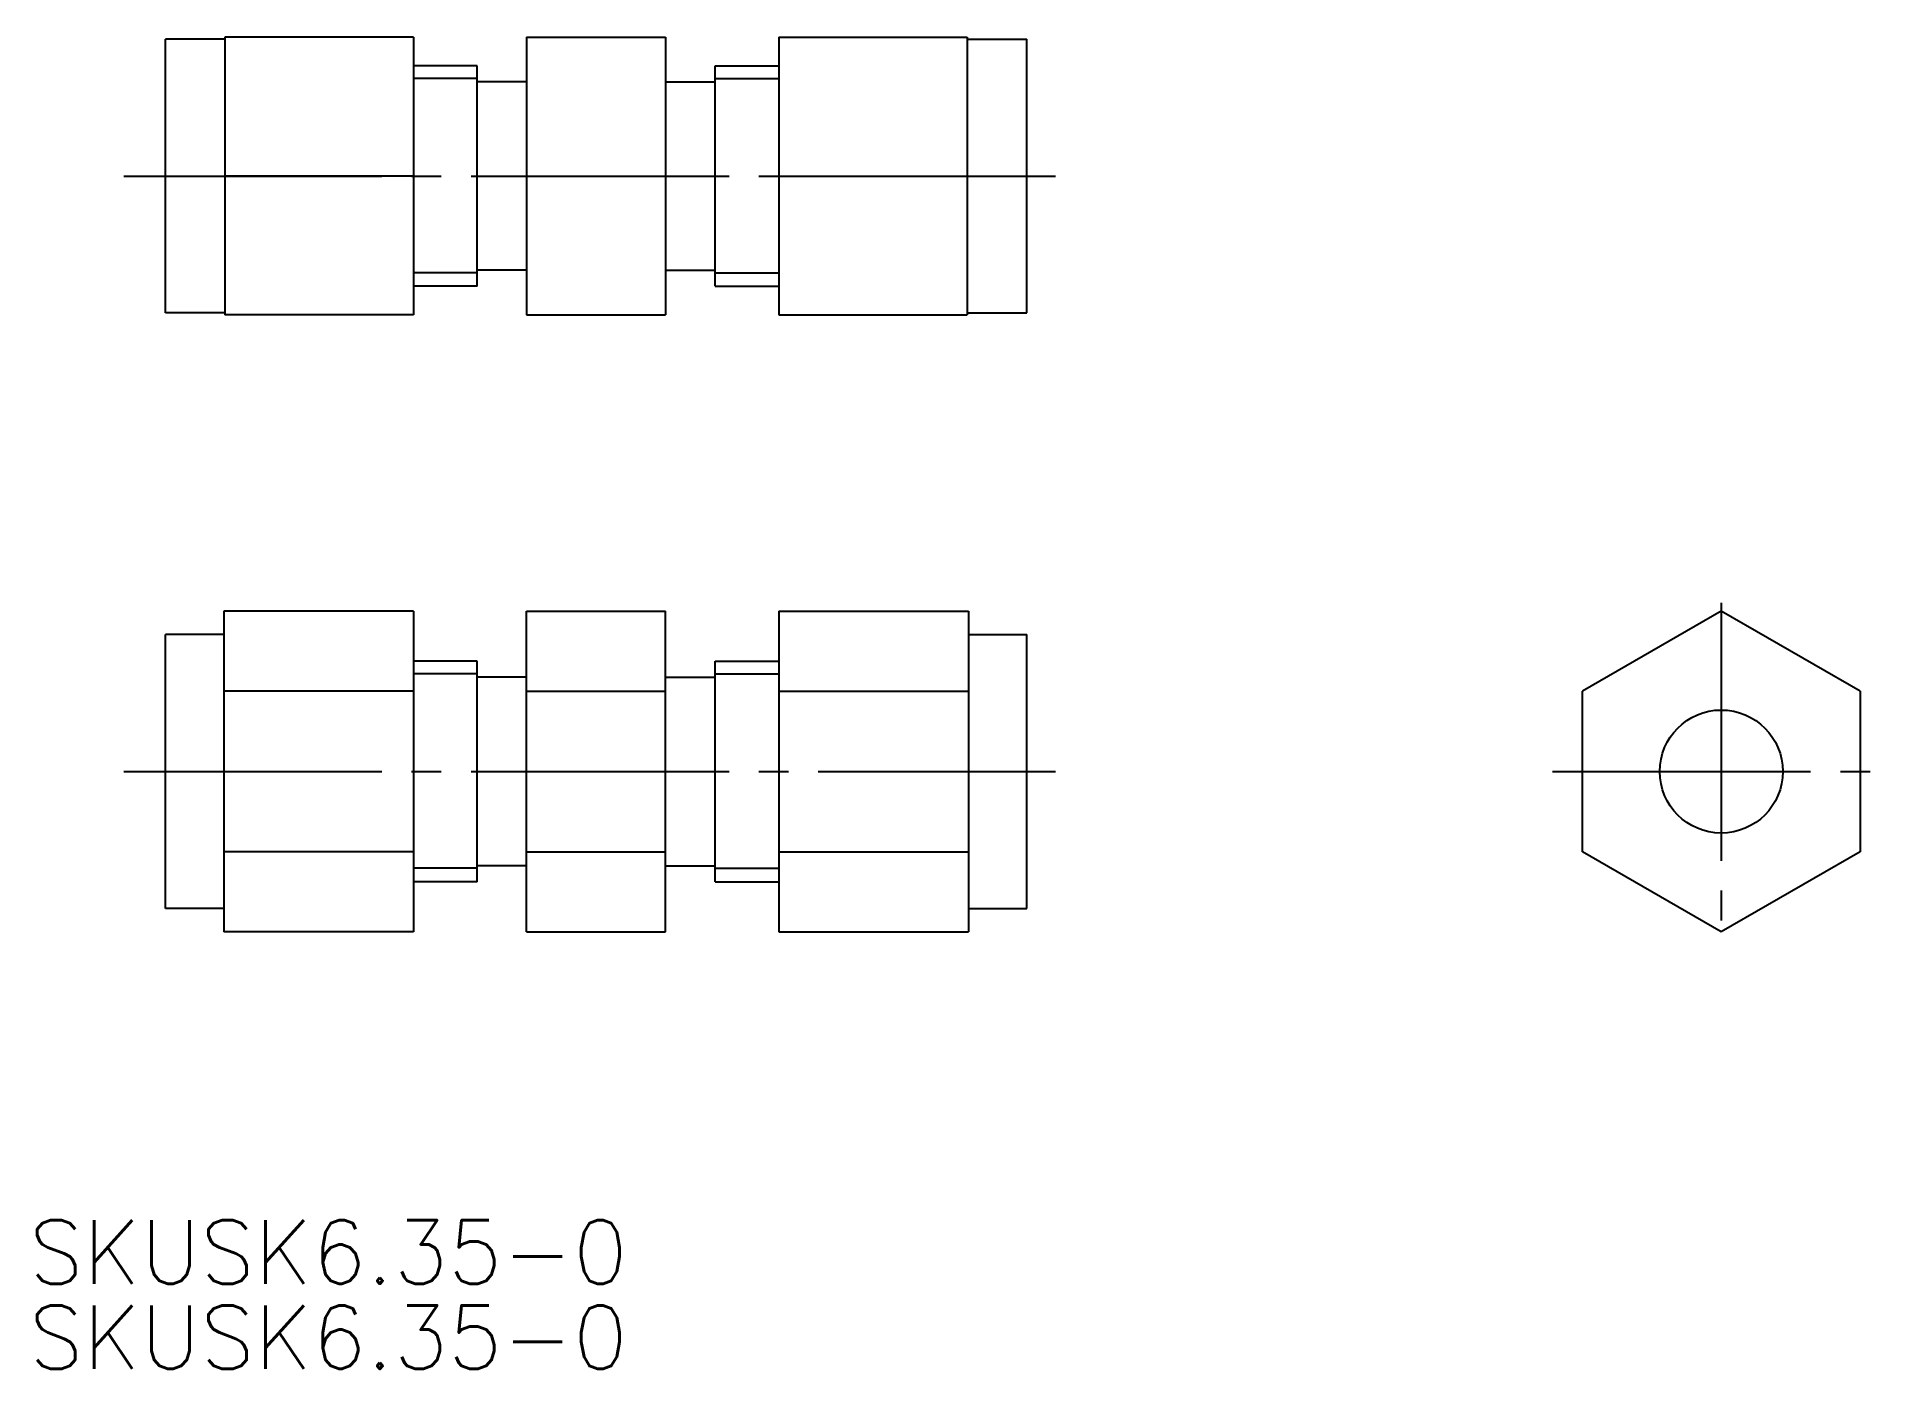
# Model space of a CAD drawing. Extents: x 90 to 183.4, y 83 to 150.1.
import ezdxf

# ---------------------------------------------------------------- set-up
doc = ezdxf.new("R2010")
doc.units = 0
doc.linetypes.add('CENTER', pattern=[17.5, 13, -1.5, 1.5, -1.5])
doc.layers.get('0').update_dxf_attribs({"linetype": 'CONTINUOUS'})
doc.layers.add('CENTER', color=1, linetype='CENTER')
doc.styles.get("Standard").update_dxf_attribs({"font": 'txt.shx', "bigfont": 'extfont.shx'})

msp = doc.modelspace()

# ---------------------------------------------------------------- linework, layer by layer
at = {"color": 7, "linetype": 'CONTINUOUS'}
for p, q in [((99.449, 149.984), (96.449, 149.984)), ((96.449, 136.184), (96.449, 149.984)), ((99.449, 150.084), (99.449, 136.084)), ((108.949, 150.084), (99.449, 150.084)), ((108.949, 150.084), (108.949, 136.084)), ((114.655, 150.084), (121.655, 150.084)), ((114.655, 150.084), (114.655, 136.084)), ((121.655, 150.084), (121.655, 136.084)), ((127.362, 150.084), (136.862, 150.084)), ((127.362, 150.084), (127.362, 136.084)), ((136.862, 150.084), (136.862, 136.084)), ((136.862, 149.984), (139.862, 149.984)), ((139.862, 136.184), (139.862, 149.984)), ((112.155, 148.64), (108.949, 148.64)), ((112.155, 137.528), (112.155, 148.64)), ((124.155, 137.528), (124.155, 148.64)), ((124.155, 148.64), (127.362, 148.64)), ((114.655, 147.834), (112.155, 147.834)), ((121.655, 147.834), (124.155, 147.834)), ((108.949, 143.084), (99.449, 143.084)), ((114.655, 143.084), (121.655, 143.084)), ((127.362, 143.084), (136.862, 143.084)), ((114.655, 138.334), (112.155, 138.334)), ((121.655, 138.334), (124.155, 138.334)), ((112.155, 137.528), (108.949, 137.528)), ((124.155, 137.528), (127.362, 137.528)), ((99.449, 136.184), (96.449, 136.184)), ((108.949, 136.084), (99.449, 136.084)), ((114.655, 136.084), (121.655, 136.084)), ((127.362, 136.084), (136.862, 136.084)), ((136.862, 136.184), (139.862, 136.184)), ((108.949, 121.167), (99.391, 121.167)), ((99.391, 121.167), (99.391, 105.002)), ((108.949, 121.167), (108.949, 105.002)), ((114.655, 105.002), (114.655, 121.167)), ((114.655, 121.167), (121.655, 121.167)), ((121.655, 105.002), (121.655, 121.167)), ((127.362, 121.167), (136.919, 121.167)), ((127.362, 121.167), (127.362, 105.002)), ((136.919, 121.167), (136.919, 105.002)), ((174.862, 121.167), (167.862, 117.126)), ((181.862, 117.126), (174.862, 121.167)), ((96.449, 106.184), (96.449, 119.984)), ((99.391, 119.984), (96.449, 119.984)), ((136.919, 119.984), (139.862, 119.984)), ((139.862, 106.184), (139.862, 119.984)), ((112.155, 118.64), (108.949, 118.64)), ((112.155, 107.528), (112.155, 118.64)), ((124.155, 107.528), (124.155, 118.64)), ((124.155, 118.64), (127.362, 118.64)), ((114.655, 117.834), (112.155, 117.834)), ((121.655, 117.834), (124.155, 117.834)), ((108.949, 117.126), (99.391, 117.126)), ((114.655, 117.126), (121.655, 117.126)), ((127.362, 117.126), (136.919, 117.126)), ((167.862, 109.043), (167.862, 117.126)), ((181.862, 117.126), (181.862, 109.043)), ((108.949, 109.043), (99.391, 109.043)), ((114.655, 108.334), (112.155, 108.334)), ((114.655, 109.043), (121.655, 109.043)), ((121.655, 108.334), (124.155, 108.334)), ((127.362, 109.043), (136.919, 109.043)), ((174.862, 105.002), (167.862, 109.043)), ((181.862, 109.043), (174.862, 105.002)), ((112.155, 107.528), (108.949, 107.528)), ((124.155, 107.528), (127.362, 107.528)), ((99.391, 106.184), (96.449, 106.184)), ((136.919, 106.184), (139.862, 106.184)), ((108.949, 105.002), (99.391, 105.002)), ((114.655, 105.002), (121.655, 105.002)), ((127.362, 105.002), (136.919, 105.002))]:
    msp.add_line(p, q, dxfattribs=at)
at = {"color": 3, "linetype": 'CONTINUOUS'}
for p, q in [((112.155, 148.004), (108.949, 148.004)), ((124.155, 148.004), (127.362, 148.004)), ((112.155, 138.215), (108.949, 138.215)), ((124.155, 138.215), (127.362, 138.215)), ((112.155, 118.004), (108.949, 118.004)), ((124.155, 118.004), (127.362, 118.004)), ((112.155, 108.215), (108.949, 108.215)), ((124.155, 108.215), (127.362, 108.215))]:
    msp.add_line(p, q, dxfattribs=at)
at = {"color": 7, "linetype": 'CONTINUOUS'}
msp.add_circle((174.862, 113.084), 3.1, dxfattribs=at)
at = {"layer": 'CENTER', "color": 1, "linetype": 'CENTER'}
for p, q in [((94.356, 143.084), (141.317, 143.084)), ((174.862, 121.584), (174.862, 104.584)), ((94.356, 113.084), (141.317, 113.084)), ((166.362, 113.084), (183.362, 113.084))]:
    msp.add_line(p, q, dxfattribs=at)

# ---------------------------------------------------------------- texts
at = {"color": 7, "linetype": 'CONTINUOUS'}
for p in [(89.571, 87.282), (89.571, 82.989)]:
    msp.add_text('SKUSK6.35-0', height=3.2, dxfattribs=at).set_placement(p)

doc.saveas('drawing.dxf')
